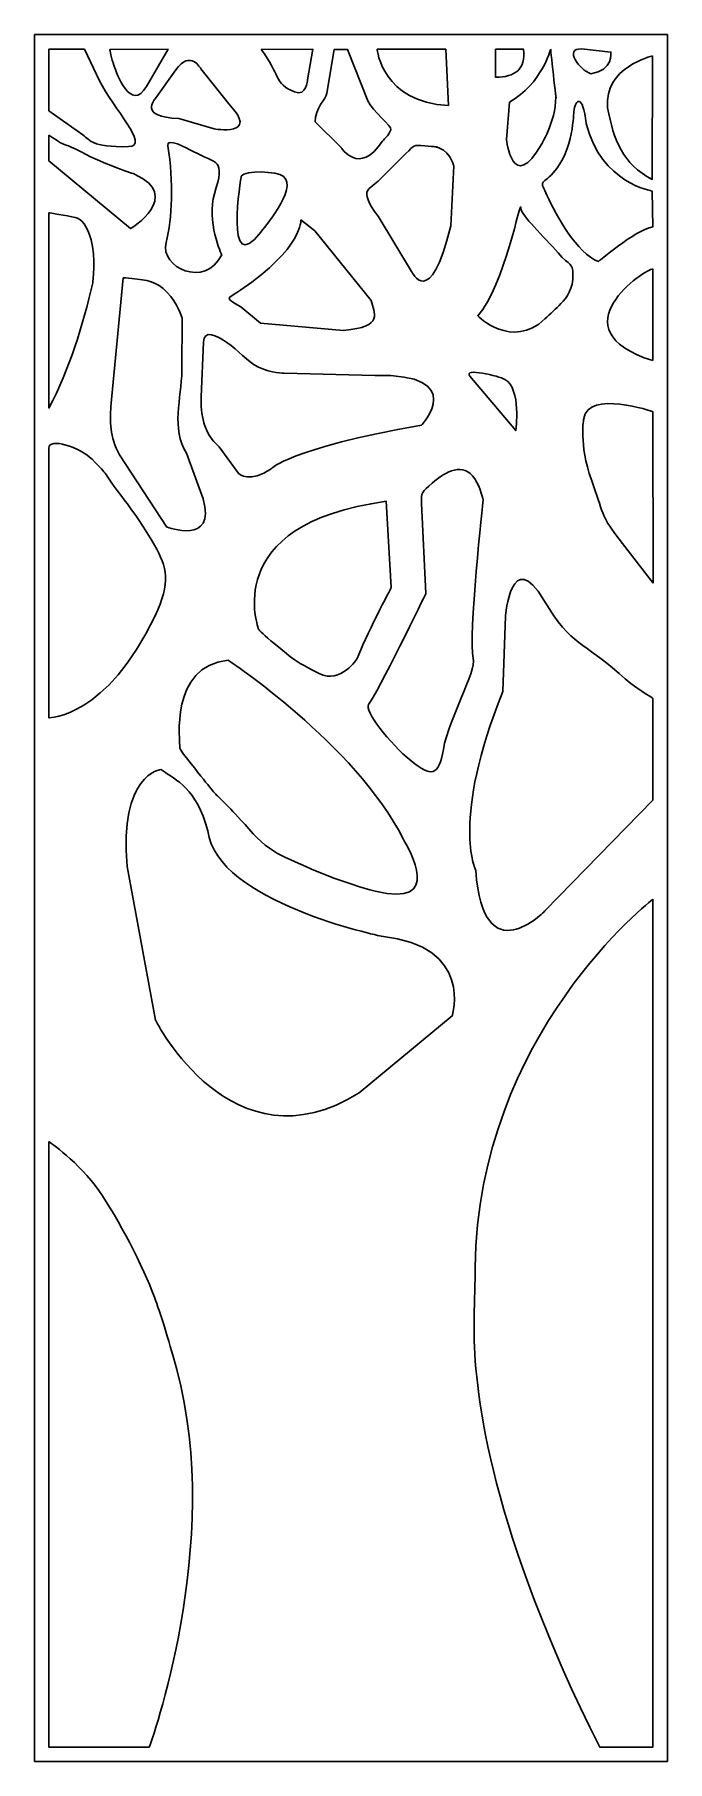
# Model space of a CAD drawing. Header units: centimetres. Extents: x -15.3 to -8.7, y -9 to 9.
import ezdxf

# ---------------------------------------------------------------- set-up
doc = ezdxf.new("R2010")
doc.units = ezdxf.units.CM
doc.header["$MEASUREMENT"] = 0
doc.layers.add('layer 1', color=7, linetype='Continuous')

msp = doc.modelspace()

# ---------------------------------------------------------------- linework, layer by layer
at = {"layer": 'layer 1', "color": 250, "lineweight": 30}
for points, knots in [([(-15.33814, 9.00077), (-15.33814, 9.00077), (-8.73778, 9.00077), (-8.73778, 9.00077), (-8.73778, 9.00077), (-8.73778, 9.00077), (-8.73778, -9.00021), (-8.73778, -9.00021), (-8.73778, -9.00021), (-8.73778, -9.00021), (-15.33814, -9.00021), (-15.33814, -9.00021), (-15.33814, -9.00021), (-15.33814, -9.00021), (-15.33814, 9.00077), (-15.33814, 9.00077)], [0, 0, 0, 0, 0.2, 0.2, 0.2, 0.2, 0.4, 0.4, 0.4, 0.4, 0.6, 0.6, 0.6, 0.6, 1, 1, 1, 1]), ([(-15.18767, 8.84686), (-15.18767, 8.84686), (-15.18725, 8.20613), (-15.18725, 8.20613), (-15.18725, 8.20613), (-15.18725, 8.20613), (-14.83559, 7.95474), (-14.83559, 7.95474), (-14.83559, 7.95474), (-14.79751, 7.92752), (-14.75852, 7.88735), (-14.71591, 7.87074), (-14.71591, 7.87074), (-14.65793, 7.84814), (-14.55128, 7.82687), (-14.35661, 7.83222), (-14.35661, 7.83222), (-14.12851, 7.83848), (-14.52185, 8.2331), (-14.65937, 8.51817), (-14.65937, 8.51817), (-14.65937, 8.51817), (-14.81795, 8.84689), (-14.81795, 8.84689), (-14.81795, 8.84689), (-14.81795, 8.84689), (-15.18767, 8.84686), (-15.18767, 8.84686)], [0, 0, 0, 0, 0.125, 0.125, 0.125, 0.125, 0.25, 0.25, 0.25, 0.25, 0.375, 0.375, 0.375, 0.375, 0.5, 0.5, 0.5, 0.5, 0.625, 0.625, 0.625, 0.625, 0.75, 0.75, 0.75, 0.75, 1, 1, 1, 1]), ([(-14.55365, 8.84647), (-14.55365, 8.84647), (-13.94473, 8.84719), (-13.94473, 8.84719), (-13.94473, 8.84719), (-13.94473, 8.84719), (-14.17023, 8.46047), (-14.17023, 8.46047), (-14.17023, 8.46047), (-14.33218, 8.18273), (-14.48294, 8.59646), (-14.51086, 8.68025), (-14.51086, 8.68025), (-14.53334, 8.7477), (-14.55365, 8.84647), (-14.55365, 8.84647)], [0, 0, 0, 0, 0.2, 0.2, 0.2, 0.2, 0.4, 0.4, 0.4, 0.4, 0.6, 0.6, 0.6, 0.6, 1, 1, 1, 1]), ([(-13.86419, 8.63307), (-13.86419, 8.63307), (-14.07842, 8.33102), (-14.07842, 8.33102), (-14.07842, 8.33102), (-14.07842, 8.33102), (-14.26203, 8.13684), (-13.83359, 8.12605), (-13.83359, 8.12605), (-13.83359, 8.12605), (-13.46633, 8.01817), (-13.46633, 8.01817), (-13.46633, 8.01817), (-13.46633, 8.01817), (-12.97667, 7.93187), (-13.31331, 8.27707), (-13.31331, 8.27707), (-13.31331, 8.27707), (-13.60405, 8.64385), (-13.60405, 8.64385), (-13.60405, 8.64385), (-13.60405, 8.64385), (-13.71117, 8.84882), (-13.86419, 8.63307)], [0, 0, 0, 0, 0.14285714, 0.14285714, 0.14285714, 0.14285714, 0.28571429, 0.28571429, 0.28571429, 0.28571429, 0.42857143, 0.42857143, 0.42857143, 0.42857143, 0.57142857, 0.57142857, 0.57142857, 0.57142857, 0.71428571, 0.71428571, 0.71428571, 0.71428571, 1, 1, 1, 1]), ([(-12.97624, 8.84598), (-12.97624, 8.84598), (-12.43499, 8.84774), (-12.43499, 8.84774), (-12.43499, 8.84774), (-12.43499, 8.84774), (-12.49151, 8.52732), (-12.49151, 8.52732), (-12.49151, 8.52732), (-12.49151, 8.52732), (-12.49909, 8.35097), (-12.628, 8.40304), (-12.628, 8.40304), (-12.84059, 8.48892), (-12.77551, 8.58377), (-12.97624, 8.84598)], [0, 0, 0, 0, 0.2, 0.2, 0.2, 0.2, 0.4, 0.4, 0.4, 0.4, 0.6, 0.6, 0.6, 0.6, 1, 1, 1, 1]), ([(-12.2127, 8.84646), (-12.2127, 8.84646), (-12.28832, 8.39092), (-12.28832, 8.39092), (-12.28832, 8.39092), (-12.29797, 8.33272), (-12.41584, 8.22984), (-12.41063, 8.09019), (-12.41063, 8.09019), (-12.41063, 8.09019), (-12.14104, 7.8241), (-12.14104, 7.8241), (-12.14104, 7.8241), (-12.14104, 7.8241), (-11.95232, 7.52), (-11.70968, 7.89062), (-11.70968, 7.89062), (-11.70968, 7.89062), (-11.64146, 7.95078), (-11.62254, 8.00677), (-11.62254, 8.00677), (-11.60786, 8.05031), (-11.81348, 8.19727), (-11.86285, 8.31043), (-11.86285, 8.31043), (-11.86285, 8.31043), (-12.07506, 8.8459), (-12.07506, 8.8459), (-12.07506, 8.8459), (-12.07506, 8.8459), (-12.2127, 8.84646), (-12.2127, 8.84646)], [0, 0, 0, 0, 0.11111111, 0.11111111, 0.11111111, 0.11111111, 0.22222222, 0.22222222, 0.22222222, 0.22222222, 0.33333333, 0.33333333, 0.33333333, 0.33333333, 0.44444444, 0.44444444, 0.44444444, 0.44444444, 0.55555556, 0.55555556, 0.55555556, 0.55555556, 0.66666667, 0.66666667, 0.66666667, 0.66666667, 0.77777778, 0.77777778, 0.77777778, 0.77777778, 1, 1, 1, 1]), ([(-11.76606, 8.84673), (-11.76606, 8.84673), (-11.70968, 8.28975), (-11.02222, 8.26124), (-11.02222, 8.26124), (-11.02222, 8.26124), (-11.04917, 8.8471), (-11.04917, 8.8471), (-11.04917, 8.8471), (-11.04917, 8.8471), (-11.76606, 8.84673), (-11.76606, 8.84673)], [0, 0, 0, 0, 0.25, 0.25, 0.25, 0.25, 0.5, 0.5, 0.5, 0.5, 1, 1, 1, 1]), ([(-10.5307, 8.84688), (-10.5307, 8.84688), (-10.52991, 8.55583), (-10.52991, 8.55583), (-10.52991, 8.55583), (-10.32842, 8.55637), (-10.21217, 8.63762), (-10.23845, 8.84688), (-10.23845, 8.84688), (-10.23845, 8.84688), (-10.5307, 8.84688), (-10.5307, 8.84688)], [0, 0, 0, 0, 0.25, 0.25, 0.25, 0.25, 0.5, 0.5, 0.5, 0.5, 1, 1, 1, 1]), ([(-9.95647, 8.84697), (-9.95647, 8.84697), (-10.04793, 8.48883), (-10.38485, 8.2945), (-10.38485, 8.2945), (-10.38485, 8.2945), (-10.41548, 7.90583), (-10.41548, 7.90583), (-10.41548, 7.90583), (-10.41548, 7.90583), (-10.35422, 7.32282), (-10.04793, 7.86264), (-10.04793, 7.86264), (-10.04793, 7.86264), (-9.88084, 8.14024), (-9.9049, 8.3947), (-9.9049, 8.3947), (-9.88084, 8.14024), (-9.95647, 8.84697), (-9.95647, 8.84697)], [0, 0, 0, 0, 0.16666667, 0.16666667, 0.16666667, 0.16666667, 0.33333333, 0.33333333, 0.33333333, 0.33333333, 0.5, 0.5, 0.5, 0.5, 0.66666667, 0.66666667, 0.66666667, 0.66666667, 1, 1, 1, 1]), ([(-9.63288, 8.85037), (-9.63288, 8.85037), (-9.32737, 8.8174), (-9.32737, 8.8174), (-9.32737, 8.8174), (-9.32737, 8.8174), (-9.3014, 8.62457), (-9.53568, 8.59178), (-9.53568, 8.59178), (-9.65335, 8.62802), (-9.8253, 8.86211), (-9.63288, 8.85037)], [0, 0, 0, 0, 0.25, 0.25, 0.25, 0.25, 0.5, 0.5, 0.5, 0.5, 1, 1, 1, 1]), ([(-8.89566, 8.77799), (-8.89566, 8.77799), (-9.40546, 8.65716), (-9.36208, 8.2378), (-9.36208, 8.2378), (-9.29944, 7.90224), (-9.20525, 7.64913), (-8.89661, 7.49068), (-8.89661, 7.49068), (-8.89661, 7.49068), (-8.89566, 8.77799), (-8.89566, 8.77799)], [0, 0, 0, 0, 0.25, 0.25, 0.25, 0.25, 0.5, 0.5, 0.5, 0.5, 1, 1, 1, 1]), ([(-9.71543, 8.19827), (-9.71543, 8.19827), (-9.71543, 7.7958), (-9.92926, 7.55847), (-9.92926, 7.55847), (-10.05385, 7.42016), (-10.07579, 7.49917), (-9.99182, 7.32022), (-9.99182, 7.32022), (-9.89314, 7.11005), (-9.6857, 6.7237), (-9.45777, 6.63331), (-9.45777, 6.63331), (-9.45777, 6.63331), (-9.08949, 6.95408), (-8.89129, 6.99599), (-8.89129, 6.99599), (-8.89129, 6.99599), (-8.89658, 7.36684), (-8.89658, 7.36684), (-8.89658, 7.36684), (-8.8967, 7.37623), (-9.42807, 7.44376), (-9.58433, 8.07251), (-9.58433, 8.07251), (-9.62313, 8.39586), (-9.69963, 8.32214), (-9.71543, 8.19827)], [0, 0, 0, 0, 0.125, 0.125, 0.125, 0.125, 0.25, 0.25, 0.25, 0.25, 0.375, 0.375, 0.375, 0.375, 0.5, 0.5, 0.5, 0.5, 0.625, 0.625, 0.625, 0.625, 0.75, 0.75, 0.75, 0.75, 1, 1, 1, 1]), ([(-15.18769, 7.9502), (-15.18769, 7.9502), (-15.18813, 7.6827), (-15.18813, 7.6827), (-15.18813, 7.6827), (-15.18813, 7.6827), (-14.33597, 6.97733), (-14.33597, 6.97733), (-14.33597, 6.97733), (-14.33597, 6.97733), (-13.78465, 7.31563), (-14.29514, 7.54595), (-14.29514, 7.54595), (-14.29514, 7.54595), (-14.60671, 7.64699), (-14.84526, 7.77358), (-14.84526, 7.77358), (-15.09259, 7.90483), (-14.9443, 7.78842), (-15.18769, 7.9502)], [0, 0, 0, 0, 0.16666667, 0.16666667, 0.16666667, 0.16666667, 0.33333333, 0.33333333, 0.33333333, 0.33333333, 0.5, 0.5, 0.5, 0.5, 0.66666667, 0.66666667, 0.66666667, 0.66666667, 1, 1, 1, 1]), ([(-13.94801, 7.84105), (-13.8862, 7.45718), (-13.90222, 7.09112), (-13.96663, 6.83177), (-13.96663, 6.83177), (-14.03104, 6.5724), (-13.56004, 6.35115), (-13.38648, 6.70383), (-13.38648, 6.70383), (-13.38648, 6.70383), (-13.54859, 7.06255), (-13.46239, 7.3393), (-13.46239, 7.3393), (-13.34554, 7.71435), (-13.43226, 7.64804), (-13.68545, 7.7822), (-13.68545, 7.7822), (-13.75417, 7.81863), (-13.96311, 7.93483), (-13.94801, 7.84105)], [0, 0, 0, 0, 0.16666667, 0.16666667, 0.16666667, 0.16666667, 0.33333333, 0.33333333, 0.33333333, 0.33333333, 0.5, 0.5, 0.5, 0.5, 0.66666667, 0.66666667, 0.66666667, 0.66666667, 1, 1, 1, 1]), ([(-11.46479, 7.75952), (-11.46479, 7.75952), (-11.74251, 7.48448), (-11.74251, 7.48448), (-11.74251, 7.48448), (-11.76632, 7.4609), (-11.85863, 7.39376), (-11.86652, 7.37321), (-11.86652, 7.37321), (-11.88311, 7.33002), (-11.87035, 7.25084), (-11.75294, 7.10689), (-11.75294, 7.10689), (-11.75294, 7.10689), (-11.40582, 6.53109), (-11.40582, 6.53109), (-11.40582, 6.53109), (-11.40582, 6.53109), (-11.21183, 6.10642), (-10.99743, 7.00613), (-10.99743, 7.00613), (-10.99743, 7.00613), (-10.9668, 7.63232), (-10.9668, 7.63232), (-10.9668, 7.63232), (-10.9668, 7.63232), (-11.00763, 7.81946), (-11.1812, 7.83385), (-11.1812, 7.83385), (-11.07272, 7.82486), (-11.17563, 7.83273), (-11.26805, 7.8399), (-11.26805, 7.8399), (-11.39717, 7.84991), (-11.3709, 7.8525), (-11.46479, 7.75952)], [0, 0, 0, 0, 0.1, 0.1, 0.1, 0.1, 0.2, 0.2, 0.2, 0.2, 0.3, 0.3, 0.3, 0.3, 0.4, 0.4, 0.4, 0.4, 0.5, 0.5, 0.5, 0.5, 0.6, 0.6, 0.6, 0.6, 0.7, 0.7, 0.7, 0.7, 0.8, 0.8, 0.8, 0.8, 1, 1, 1, 1]), ([(-13.18229, 7.52435), (-13.18229, 7.52435), (-13.36606, 6.43751), (-12.9781, 6.94135), (-12.9781, 6.94135), (-12.97038, 6.95949), (-12.58107, 7.39296), (-12.74462, 7.52548), (-12.74462, 7.52548), (-12.80448, 7.574), (-13.14862, 7.59063), (-13.18229, 7.52435)], [0, 0, 0, 0, 0.25, 0.25, 0.25, 0.25, 0.5, 0.5, 0.5, 0.5, 1, 1, 1, 1]), ([(-10.26661, 7.19057), (-10.26661, 7.32256), (-10.4351, 6.38545), (-10.71593, 6.06869), (-10.71593, 6.06869), (-10.71593, 6.06869), (-10.36351, 5.71031), (-10.0151, 6.0369), (-10.0151, 6.0369), (-9.96001, 6.08854), (-9.90203, 6.14402), (-9.84818, 6.19669), (-9.84818, 6.19669), (-9.78859, 6.25498), (-9.7178, 6.35537), (-9.72342, 6.50023), (-9.72342, 6.50023), (-9.72846, 6.62974), (-9.75208, 6.57926), (-9.87792, 6.72402), (-9.87792, 6.72402), (-10.02573, 6.89406), (-10.26661, 7.12046), (-10.26661, 7.19057)], [0, 0, 0, 0, 0.14285714, 0.14285714, 0.14285714, 0.14285714, 0.28571429, 0.28571429, 0.28571429, 0.28571429, 0.42857143, 0.42857143, 0.42857143, 0.42857143, 0.57142857, 0.57142857, 0.57142857, 0.57142857, 0.71428571, 0.71428571, 0.71428571, 0.71428571, 1, 1, 1, 1]), ([(-15.18763, 7.14216), (-15.18763, 7.14216), (-15.18767, 5.10768), (-15.18767, 5.10768), (-15.18767, 5.10768), (-14.9712, 5.51778), (-14.83684, 5.96025), (-14.73039, 6.41423), (-14.73039, 6.41423), (-14.73039, 6.41423), (-14.69768, 6.67814), (-14.74826, 6.86241), (-14.74826, 6.86241), (-14.78923, 7.01166), (-14.84929, 7.08037), (-14.91338, 7.09401), (-14.91338, 7.09401), (-15.00191, 7.11285), (-15.18763, 7.14216), (-15.18763, 7.14216)], [0, 0, 0, 0, 0.16666667, 0.16666667, 0.16666667, 0.16666667, 0.33333333, 0.33333333, 0.33333333, 0.33333333, 0.5, 0.5, 0.5, 0.5, 0.66666667, 0.66666667, 0.66666667, 0.66666667, 1, 1, 1, 1]), ([(-12.5595, 7.07091), (-12.5595, 7.07091), (-12.54157, 6.77357), (-13.18705, 6.33907), (-13.18705, 6.33907), (-13.34752, 6.23101), (-13.3547, 6.26917), (-13.18541, 6.16122), (-13.18541, 6.16122), (-13.18541, 6.16122), (-12.9824, 5.99201), (-12.9824, 5.99201), (-12.9824, 5.99201), (-12.9824, 5.99201), (-12.11617, 5.9169), (-12.11617, 5.9169), (-12.11617, 5.9169), (-11.68347, 5.95375), (-11.79995, 6.10011), (-11.828, 6.22959), (-11.828, 6.22959), (-11.828, 6.22959), (-12.41656, 6.95575), (-12.41656, 6.95575), (-12.41656, 6.95575), (-12.41656, 6.95575), (-12.5595, 7.07091), (-12.5595, 7.07091)], [0, 0, 0, 0, 0.125, 0.125, 0.125, 0.125, 0.25, 0.25, 0.25, 0.25, 0.375, 0.375, 0.375, 0.375, 0.5, 0.5, 0.5, 0.5, 0.625, 0.625, 0.625, 0.625, 0.75, 0.75, 0.75, 0.75, 1, 1, 1, 1]), ([(-8.89022, 5.60159), (-8.89022, 5.60159), (-8.88997, 6.55581), (-8.88997, 6.55581), (-8.88997, 6.55581), (-8.9621, 6.56875), (-9.91431, 5.92128), (-8.89022, 5.60159)], [0, 0, 0, 0, 0.33333333, 0.33333333, 0.33333333, 0.33333333, 1, 1, 1, 1]), ([(-14.41281, 6.46564), (-14.41281, 6.46564), (-14.54071, 5.12437), (-14.54071, 5.12437), (-14.54071, 5.12437), (-14.55471, 4.97089), (-14.55414, 4.81259), (-14.45159, 4.62036), (-14.45159, 4.62036), (-14.45159, 4.62036), (-13.95695, 3.86668), (-13.95695, 3.86668), (-13.95695, 3.86668), (-13.95695, 3.86668), (-13.44162, 3.67106), (-13.58037, 4.16011), (-13.58037, 4.16011), (-13.58037, 4.16011), (-13.75261, 4.63571), (-13.75261, 4.63571), (-13.75261, 4.63571), (-13.91851, 4.89563), (-13.80404, 5.2044), (-13.80209, 5.49717), (-13.80209, 5.49717), (-13.80209, 5.49717), (-13.79838, 6.04645), (-13.79838, 6.04645), (-13.79838, 6.04645), (-13.79838, 6.04645), (-13.84721, 6.20129), (-13.95522, 6.31257), (-13.95522, 6.31257), (-14.07136, 6.4322), (-14.16204, 6.44221), (-14.32347, 6.45756), (-14.32347, 6.45756), (-14.37362, 6.4623), (-14.41281, 6.46564), (-14.41281, 6.46564)], [0, 0, 0, 0, 0.09090909, 0.09090909, 0.09090909, 0.09090909, 0.18181818, 0.18181818, 0.18181818, 0.18181818, 0.27272727, 0.27272727, 0.27272727, 0.27272727, 0.36363636, 0.36363636, 0.36363636, 0.36363636, 0.45454545, 0.45454545, 0.45454545, 0.45454545, 0.54545455, 0.54545455, 0.54545455, 0.54545455, 0.63636364, 0.63636364, 0.63636364, 0.63636364, 0.72727273, 0.72727273, 0.72727273, 0.72727273, 0.81818182, 0.81818182, 0.81818182, 0.81818182, 1, 1, 1, 1]), ([(-13.57662, 5.79285), (-13.57662, 5.79285), (-13.60037, 5.2238), (-13.60037, 5.2238), (-13.60037, 5.2238), (-13.60328, 5.04101), (-13.58458, 4.8613), (-13.41442, 4.70312), (-13.41442, 4.70312), (-13.41442, 4.70312), (-13.20592, 4.42146), (-13.20592, 4.42146), (-13.20592, 4.42146), (-13.20592, 4.42146), (-13.09144, 4.3179), (-12.86893, 4.47431), (-12.86893, 4.47431), (-12.86893, 4.47431), (-12.70044, 4.68099), (-11.30192, 4.93045), (-11.30192, 4.93045), (-11.30192, 4.93045), (-10.80317, 5.465), (-11.79056, 5.44836), (-11.79056, 5.44836), (-11.79056, 5.44836), (-12.73414, 5.47211), (-12.73414, 5.47211), (-12.73414, 5.47211), (-12.73414, 5.47211), (-12.86475, 5.46701), (-13.00217, 5.53399), (-13.00217, 5.53399), (-13.12586, 5.59428), (-13.21092, 5.71164), (-13.3319, 5.7908), (-13.3319, 5.7908), (-13.44226, 5.86298), (-13.57081, 5.93207), (-13.57662, 5.79285)], [0, 0, 0, 0, 0.09090909, 0.09090909, 0.09090909, 0.09090909, 0.18181818, 0.18181818, 0.18181818, 0.18181818, 0.27272727, 0.27272727, 0.27272727, 0.27272727, 0.36363636, 0.36363636, 0.36363636, 0.36363636, 0.45454545, 0.45454545, 0.45454545, 0.45454545, 0.54545455, 0.54545455, 0.54545455, 0.54545455, 0.63636364, 0.63636364, 0.63636364, 0.63636364, 0.72727273, 0.72727273, 0.72727273, 0.72727273, 0.81818182, 0.81818182, 0.81818182, 0.81818182, 1, 1, 1, 1]), ([(-10.79789, 5.4395), (-10.79789, 5.4395), (-10.31934, 4.87171), (-10.31934, 4.87171), (-10.31934, 4.87171), (-10.31934, 4.87171), (-10.2587, 5.30647), (-10.43308, 5.40668), (-10.43308, 5.40668), (-10.49119, 5.44007), (-10.8768, 5.53311), (-10.79789, 5.4395)], [0, 0, 0, 0, 0.25, 0.25, 0.25, 0.25, 0.5, 0.5, 0.5, 0.5, 1, 1, 1, 1]), ([(-8.88779, 3.28353), (-8.88779, 3.28353), (-8.89021, 5.07026), (-8.89021, 5.07026), (-8.89021, 5.07026), (-8.89021, 5.07026), (-9.56434, 5.29969), (-9.61024, 4.99764), (-9.61024, 4.99764), (-9.61024, 4.99764), (-9.66498, 4.73254), (-9.52991, 4.35793), (-9.52991, 4.35793), (-9.40843, 4.02096), (-9.42713, 3.97926), (-9.26746, 3.77331), (-9.26746, 3.77331), (-9.26746, 3.77331), (-8.88779, 3.28353), (-8.88779, 3.28353)], [0, 0, 0, 0, 0.16666667, 0.16666667, 0.16666667, 0.16666667, 0.33333333, 0.33333333, 0.33333333, 0.33333333, 0.5, 0.5, 0.5, 0.5, 0.66666667, 0.66666667, 0.66666667, 0.66666667, 1, 1, 1, 1]), ([(-15.18767, 4.69019), (-15.18767, 4.69019), (-15.18801, 1.87888), (-15.18801, 1.87888), (-15.18801, 1.87888), (-15.18801, 1.87888), (-14.58478, 1.8766), (-14.08141, 2.94107), (-14.08141, 2.94107), (-13.91646, 3.28989), (-13.95478, 3.44901), (-14.08613, 3.67679), (-14.08613, 3.67679), (-14.16283, 3.80976), (-14.2691, 3.97601), (-14.3931, 4.13779), (-14.3931, 4.13779), (-14.66008, 4.4861), (-14.5435, 4.38017), (-14.7382, 4.57376), (-14.7382, 4.57376), (-14.86444, 4.69929), (-15.18767, 4.80399), (-15.18767, 4.69019)], [0, 0, 0, 0, 0.14285714, 0.14285714, 0.14285714, 0.14285714, 0.28571429, 0.28571429, 0.28571429, 0.28571429, 0.42857143, 0.42857143, 0.42857143, 0.42857143, 0.57142857, 0.57142857, 0.57142857, 0.57142857, 0.71428571, 0.71428571, 0.71428571, 0.71428571, 1, 1, 1, 1]), ([(-11.30287, 4.1132), (-11.30287, 4.1132), (-11.25616, 3.17504), (-11.25616, 3.17504), (-11.25616, 3.17504), (-11.25616, 3.17504), (-11.7761, 2.11018), (-11.85384, 2.01884), (-11.85384, 2.01884), (-11.90726, 1.95606), (-11.63395, 1.61223), (-11.41043, 1.42936), (-11.41043, 1.42936), (-11.20073, 1.25777), (-11.12359, 1.26632), (-11.07471, 1.54931), (-11.07471, 1.54931), (-11.01763, 1.8797), (-10.72926, 2.35272), (-10.76386, 2.49917), (-10.76386, 2.49917), (-10.81565, 2.71835), (-10.66022, 4.14318), (-10.66022, 4.14318), (-10.66022, 4.14318), (-10.66022, 4.14318), (-10.683, 4.27563), (-10.74723, 4.36932), (-10.74723, 4.36932), (-10.86974, 4.54803), (-11.04403, 4.45053), (-11.19181, 4.32397), (-11.19181, 4.32397), (-11.29906, 4.23219), (-11.30863, 4.22959), (-11.30287, 4.1132)], [0, 0, 0, 0, 0.1, 0.1, 0.1, 0.1, 0.2, 0.2, 0.2, 0.2, 0.3, 0.3, 0.3, 0.3, 0.4, 0.4, 0.4, 0.4, 0.5, 0.5, 0.5, 0.5, 0.6, 0.6, 0.6, 0.6, 0.7, 0.7, 0.7, 0.7, 0.8, 0.8, 0.8, 0.8, 1, 1, 1, 1]), ([(-13.00023, 2.79826), (-13.00023, 2.79826), (-13.4256, 3.8978), (-11.67099, 4.13519), (-11.67099, 4.13519), (-11.67099, 4.13519), (-11.61782, 3.23558), (-11.61782, 3.23558), (-11.61782, 3.23558), (-11.61782, 3.23558), (-11.90139, 2.69831), (-11.97229, 2.4984), (-11.97229, 2.4984), (-11.97229, 2.4984), (-12.14605, 2.22369), (-12.36858, 2.34027), (-12.36858, 2.34027), (-12.60758, 2.46549), (-12.55843, 2.42513), (-12.83971, 2.65294), (-12.83971, 2.65294), (-12.93346, 2.72888), (-13.00023, 2.79826), (-13.00023, 2.79826)], [0, 0, 0, 0, 0.14285714, 0.14285714, 0.14285714, 0.14285714, 0.28571429, 0.28571429, 0.28571429, 0.28571429, 0.42857143, 0.42857143, 0.42857143, 0.42857143, 0.57142857, 0.57142857, 0.57142857, 0.57142857, 0.71428571, 0.71428571, 0.71428571, 0.71428571, 1, 1, 1, 1]), ([(-8.8905, 2.07903), (-8.8905, 2.07903), (-8.8905, 1.01859), (-8.8905, 1.01859), (-8.8905, 1.01859), (-8.8905, 1.01859), (-10.01244, -0.13126), (-10.01244, -0.13126), (-10.01244, -0.13126), (-10.01244, -0.13126), (-10.66022, -0.80713), (-10.73794, 0.28888), (-10.73794, 0.28888), (-10.73794, 0.28888), (-10.99706, 0.81862), (-10.45293, 2.1521), (-10.45293, 2.1521), (-10.45293, 2.1521), (-10.42701, 2.93758), (-10.42701, 2.93758), (-10.42701, 2.93758), (-10.42701, 2.93758), (-10.36573, 3.67979), (-10.02617, 3.10493), (-10.02617, 3.10493), (-9.73121, 2.6056), (-9.61422, 2.68191), (-9.24287, 2.33876), (-9.24287, 2.33876), (-9.07778, 2.1862), (-8.8905, 2.08909), (-8.8905, 2.07903)], [0, 0, 0, 0, 0.11111111, 0.11111111, 0.11111111, 0.11111111, 0.22222222, 0.22222222, 0.22222222, 0.22222222, 0.33333333, 0.33333333, 0.33333333, 0.33333333, 0.44444444, 0.44444444, 0.44444444, 0.44444444, 0.55555556, 0.55555556, 0.55555556, 0.55555556, 0.66666667, 0.66666667, 0.66666667, 0.66666667, 0.77777778, 0.77777778, 0.77777778, 0.77777778, 1, 1, 1, 1]), ([(-13.82375, 1.56799), (-13.81823, 1.61896), (-13.93607, 2.41929), (-13.31826, 2.47869), (-13.31826, 2.47869), (-13.31826, 2.47869), (-11.99837, 1.60758), (-11.49288, 0.61768), (-11.49288, 0.61768), (-11.43382, 0.502), (-11.06408, -0.10628), (-11.78577, 0.07114), (-11.78577, 0.07114), (-12.08105, 0.14372), (-12.46447, 0.30178), (-12.72163, 0.42326), (-12.72163, 0.42326), (-12.82618, 0.47266), (-12.95168, 0.55053), (-13.05735, 0.66927), (-13.05735, 0.66927), (-13.56259, 1.237), (-13.28398, 0.86392), (-13.70543, 1.40003), (-13.70543, 1.40003), (-13.77265, 1.48554), (-13.82512, 1.55524), (-13.82375, 1.56799)], [0, 0, 0, 0, 0.125, 0.125, 0.125, 0.125, 0.25, 0.25, 0.25, 0.25, 0.375, 0.375, 0.375, 0.375, 0.5, 0.5, 0.5, 0.5, 0.625, 0.625, 0.625, 0.625, 0.75, 0.75, 0.75, 0.75, 1, 1, 1, 1]), ([(-14.01374, 1.33738), (-14.02664, 1.3472), (-14.45877, 1.27807), (-14.3738, 0.32859), (-14.3738, 0.32859), (-14.3738, 0.32859), (-14.07686, -1.27362), (-14.07686, -1.27362), (-14.07686, -1.27362), (-14.07686, -1.27362), (-13.27721, -2.86099), (-11.95149, -2.03021), (-11.95149, -2.03021), (-11.95149, -2.03021), (-10.9835, -1.22911), (-10.9835, -1.22911), (-10.9835, -1.22911), (-10.9835, -1.22911), (-10.75202, -0.50218), (-11.72002, -0.39834), (-11.72002, -0.39834), (-11.72002, -0.39834), (-13.44556, -0.04229), (-13.52974, 0.69947), (-13.52974, 0.69947), (-13.65183, 1.1516), (-13.85812, 1.21896), (-14.01374, 1.33738)], [0, 0, 0, 0, 0.125, 0.125, 0.125, 0.125, 0.25, 0.25, 0.25, 0.25, 0.375, 0.375, 0.375, 0.375, 0.5, 0.5, 0.5, 0.5, 0.625, 0.625, 0.625, 0.625, 0.75, 0.75, 0.75, 0.75, 1, 1, 1, 1]), ([(-8.89003, -0.01168), (-8.89003, -0.01168), (-10.71546, -1.4168), (-10.74238, -3.84994), (-10.74238, -3.84994), (-10.74494, -4.08222), (-10.75674, -4.32393), (-10.75396, -4.55447), (-10.75396, -4.55447), (-10.74637, -5.18157), (-10.57391, -6.61123), (-9.44359, -8.85003), (-9.44359, -8.85003), (-9.44359, -8.85003), (-8.89018, -8.85012), (-8.89018, -8.85012), (-8.89018, -8.85012), (-8.89018, -8.85012), (-8.89003, -0.01168), (-8.89003, -0.01168)], [0, 0, 0, 0, 0.16666667, 0.16666667, 0.16666667, 0.16666667, 0.33333333, 0.33333333, 0.33333333, 0.33333333, 0.5, 0.5, 0.5, 0.5, 0.66666667, 0.66666667, 0.66666667, 0.66666667, 1, 1, 1, 1]), ([(-15.18776, -2.53887), (-15.18776, -2.53887), (-15.18769, -8.85), (-15.18769, -8.85), (-15.18769, -8.85), (-15.18769, -8.85), (-14.14054, -8.85021), (-14.14054, -8.85021), (-14.14054, -8.85021), (-14.14054, -8.85021), (-13.36038, -6.7288), (-13.85565, -4.91536), (-13.85565, -4.91536), (-13.9504, -4.56843), (-14.02519, -4.33012), (-14.08712, -4.16046), (-14.08712, -4.16046), (-14.20042, -3.85013), (-14.46841, -3.33329), (-14.66692, -3.05015), (-14.66692, -3.05015), (-14.87413, -2.75461), (-15.18776, -2.53887), (-15.18776, -2.53887)], [0, 0, 0, 0, 0.14285714, 0.14285714, 0.14285714, 0.14285714, 0.28571429, 0.28571429, 0.28571429, 0.28571429, 0.42857143, 0.42857143, 0.42857143, 0.42857143, 0.57142857, 0.57142857, 0.57142857, 0.57142857, 0.71428571, 0.71428571, 0.71428571, 0.71428571, 1, 1, 1, 1])]:
    msp.add_open_spline(points, degree=3, knots=knots, dxfattribs=at)

doc.saveas('drawing.dxf')
